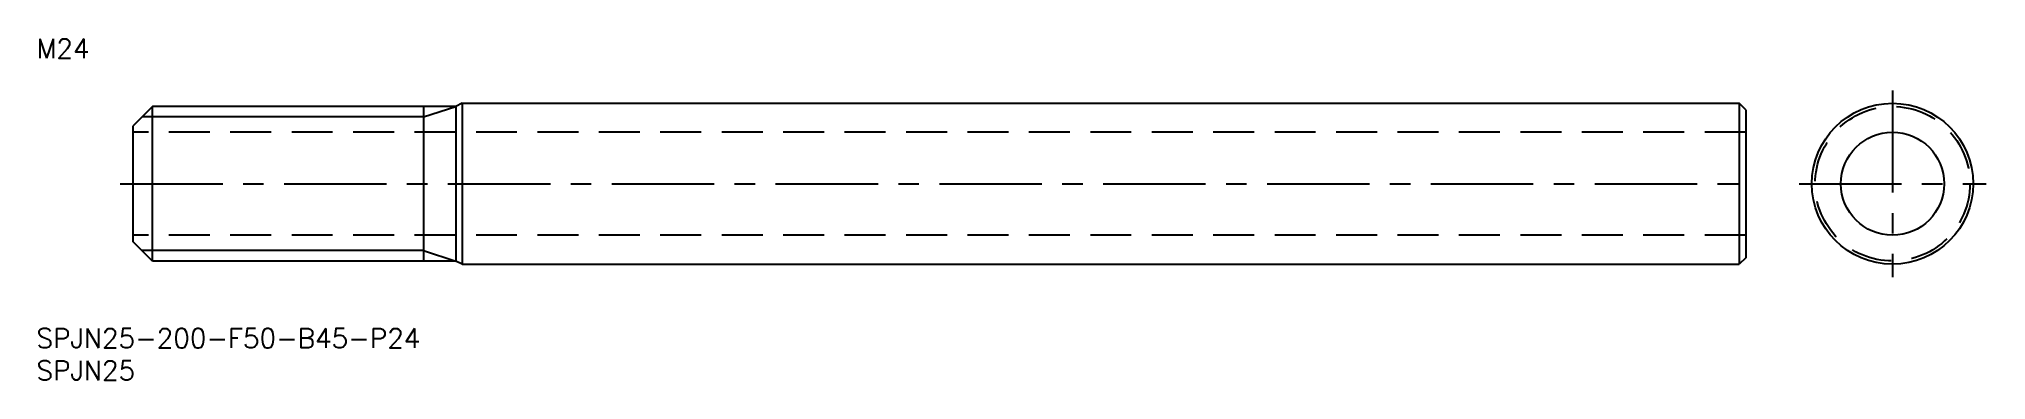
# Model space of a CAD drawing. Extents: x 0 to 302, y -8 to 45.
import ezdxf

# ---------------------------------------------------------------- set-up
doc = ezdxf.new("R2010")
doc.units = 0
doc.header["$LTSCALE"] = 0.5
doc.linetypes.add('CENTER', pattern=[50.8, 31.75, -6.35, 6.35, -6.35])
doc.linetypes.add('DASHED', pattern=[19.05, 12.7, -6.35])
for name, color, linetype in [('MSM_CENTER', 1, 'CENTER'), ('MSM_CONTINUOUS', 7, 'CONTINUOUS'), ('MSM_DASHED', 4, 'DASHED'), ('MSM_NARROW', 5, 'CONTINUOUS'), ('MSM_PART_NUMBER', 7, 'CONTINUOUS')]:
    doc.layers.add(name, color=color, linetype=linetype)
doc.styles.get("Standard").update_dxf_attribs({"font": 'txt.shx', "height": 1, "bigfont": 'bigfont.shx'})

# ---------------------------------------------------------------- blocks, each defined once
blk = doc.blocks.new('*U4')
at = {"layer": 'MSM_PART_NUMBER'}
blk.add_text('SPJN25-200-F50-B45-P24', height=3, dxfattribs=at).set_placement((0, -3))
blk = doc.blocks.new('*U5')
at = {"layer": 'MSM_PART_NUMBER'}
blk.add_text('SPJN25', height=3, dxfattribs=at).set_placement((0, -8))
blk = doc.blocks.new('*U6')
at = {"layer": 'MSM_PART_NUMBER'}
blk.add_text('M24', height=3, dxfattribs=at).set_placement((0, 42))

msp = doc.modelspace()

# ---------------------------------------------------------------- linework, layer by layer
at = {"layer": 'MSM_CENTER'}
for p, q in [((287.77, 37), (287.77, 8)), ((13, 22.5), (267, 22.5)), ((273.27, 22.5), (302.27, 22.5))]:
    msp.add_line(p, q, dxfattribs=at)
at = {"layer": 'MSM_CONTINUOUS'}
for p, q in [((18, 34.5), (15, 31.5)), ((65, 34.5), (18, 34.5)), ((18, 10.5), (18, 34.5)), ((60, 34.5), (60, 10.5)), ((66, 35), (65, 34.5)), ((65, 34.5), (65, 10.5)), ((66, 35), (264, 35)), ((66, 35), (66, 10)), ((264, 35), (264, 10)), ((265, 34), (264, 35)), ((265, 34), (265, 11)), ((15, 13.5), (15, 31.5)), ((18, 10.5), (15, 13.5)), ((65, 10.5), (18, 10.5)), ((66, 10), (65, 10.5)), ((66, 10), (264, 10)), ((265, 11), (264, 10))]:
    msp.add_line(p, q, dxfattribs=at)
for radius in [12.5, 8]:
    msp.add_circle((287.77, 22.5), radius, dxfattribs=at)
at = {"layer": 'MSM_DASHED'}
for p, q in [((265, 30.5), (15, 30.5)), ((265, 14.5), (15, 14.5))]:
    msp.add_line(p, q, dxfattribs=at)
msp.add_circle((287.77, 22.5), 12, dxfattribs=at)
at = {"layer": 'MSM_NARROW'}
for p, q in [((60, 32.88), (65, 34.5)), ((60, 32.88), (16.38, 32.88)), ((60, 12.12), (16.38, 12.12)), ((60, 12.12), (65, 10.5))]:
    msp.add_line(p, q, dxfattribs=at)

# ---------------------------------------------------------------- block references
at = {"layer": 'MSM_CONTINUOUS'}
for name in ['*U6', '*U4', '*U5']:
    msp.add_blockref(name, (0, 0), dxfattribs=at)

doc.saveas('drawing.dxf')
